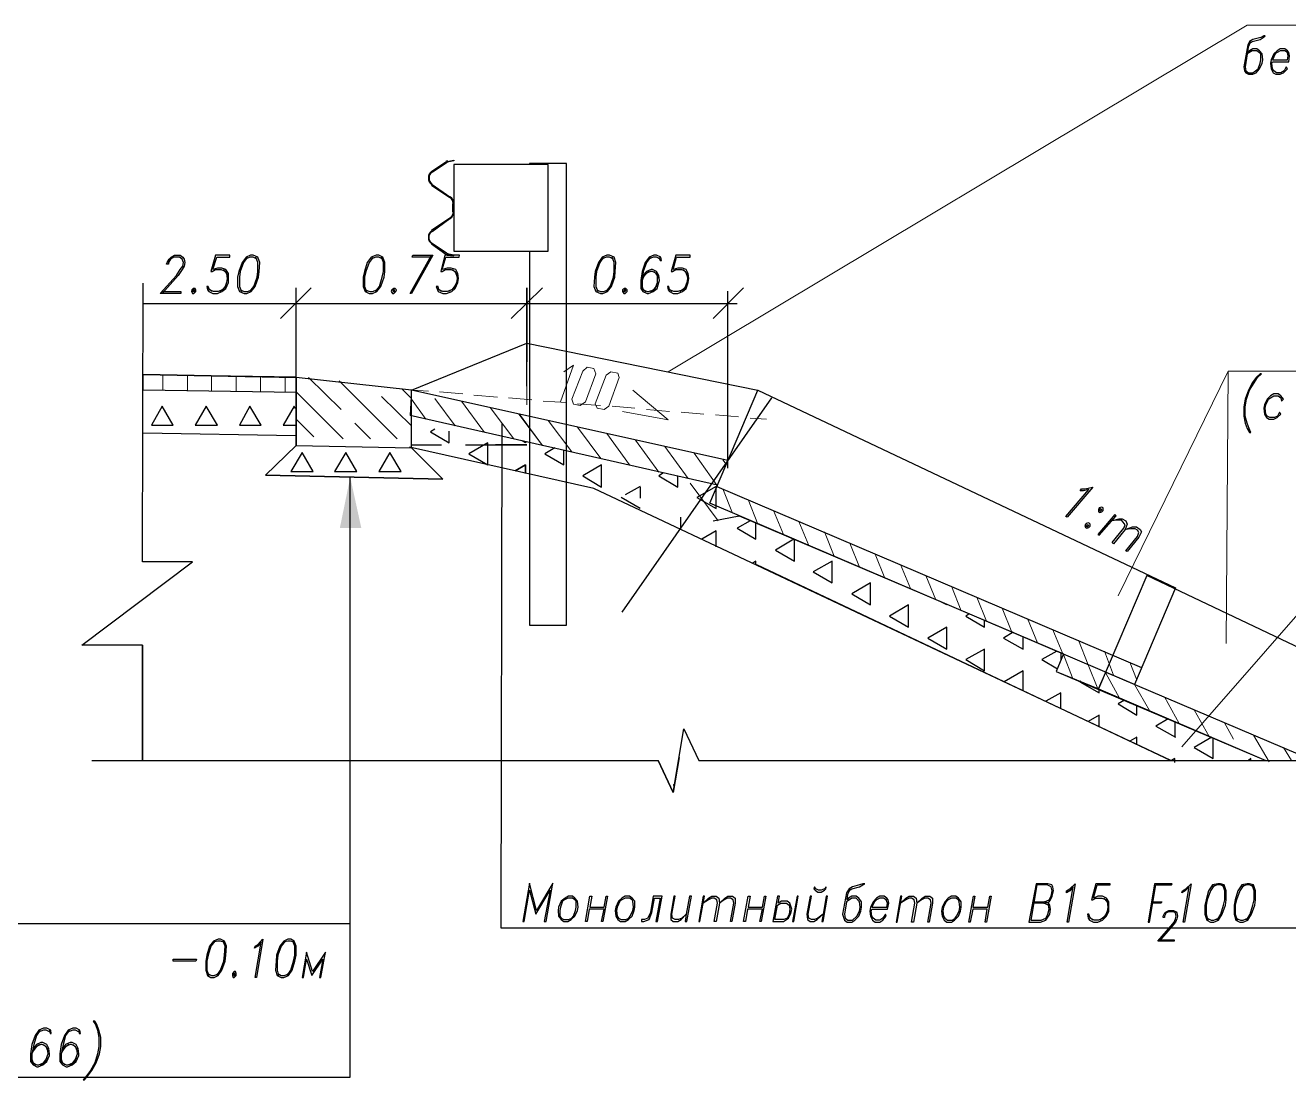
# Model space of a CAD drawing. Header units: millimetres. Extents: x 4241 to 6572, y 870 to 1291.
# Drawn here: x 5093.4 to 5175.5, y 1186.1 to 1254.6 of the extents above; entities that cross this region are included whole.
import ezdxf

# ---------------------------------------------------------------- set-up
doc = ezdxf.new("R2010")
doc.units = ezdxf.units.MM
for name, color, linetype in [('PDF _0', 7, 'Continuous'), ('PDF _ДО_Выноски + надписи', 7, 'Continuous'), ('PDF _ОВПД_Основная линия', 7, 'Continuous'), ('PDF _ОВПД_Тонкая линия', 7, 'Continuous')]:
    doc.layers.add(name, color=color, linetype=linetype)

msp = doc.modelspace()

# ---------------------------------------------------------------- linework, layer by layer
at = {"layer": 'PDF _0', "lineweight": 13}
for points in [[(5135.1467, 1232.0699), (5172.7823, 1254.592), (5199.1569, 1254.592)], [(5200.2153, 1232.1122), (5171.5546, 1232.1122), (5164.4, 1217.5067)], [(5171.5546, 1232.1122), (5171.4276, 1214.4163)], [(5237.5545, 1220.1315), (5179.4289, 1220.1315), (5168.5488, 1207.685)]]:
    msp.add_lwpolyline(points, dxfattribs=at)
at = {"layer": 'PDF _0', "lineweight": 25}
for points in [[(5172.9093, 1253.4066), (5173.121, 1253.5336), (5173.629, 1253.6606), (5173.8407, 1253.7876), (5173.9677, 1253.9146), (5173.883, 1253.9146), (5173.6713, 1253.7876), (5173.1633, 1253.6606), (5172.9516, 1253.5336), (5172.8246, 1253.322), (5172.5706, 1251.8826), (5172.613, 1251.6286), (5172.6976, 1251.5016), (5172.867, 1251.4169), (5173.1633, 1251.4169), (5173.375, 1251.5016), (5173.5867, 1251.7556), (5173.756, 1252.1366), (5173.7983, 1252.3483), (5173.756, 1252.7293), (5173.5867, 1252.9409), (5173.4173, 1253.0679), (5173.1633, 1253.0679), (5172.9516, 1252.9409), (5172.8246, 1252.8139), (5172.867, 1253.195), (5173.0363, 1253.5336)], [(5120.7105, 1245.7017), (5119.7791, 1245.0667)], [(5120.7952, 1245.744), (5121.2185, 1245.8287), (5121.2185, 1245.7864), (5120.7952, 1245.7017)], [(5128.5424, 1245.5324), (5128.5424, 1245.617), (5126.1294, 1245.617), (5126.1294, 1245.5324)], [(5126.1294, 1239.9018), (5126.1294, 1215.6016), (5128.5424, 1215.6016), (5128.5424, 1245.617)], [(5120.9645, 1243.3733), (5119.7791, 1244.1776)], [(5121.1338, 1242.9923), (5121.1338, 1242.4419)], [(5121.2185, 1242.9923), (5121.2185, 1242.4419)], [(5120.9645, 1242.0186), (5119.8215, 1241.1719)], [(5120.7952, 1239.6478), (5121.2185, 1239.6055), (5121.2185, 1239.6478), (5120.7952, 1239.7325)], [(5100.9825, 1214.2893), (5100.9825, 1206.796), (5100.9825, 1214.2893), (5097.0453, 1214.2893), (5104.2423, 1219.7081), (5100.9825, 1219.7081), (5101.0248, 1237.8274)], [(5113.8946, 1229.6145), (5111.7779, 1231.6889)], [(5117.5354, 1227.7094), (5113.7676, 1231.4772)], [(5114.0216, 1227.7094), (5110.9735, 1230.7575)], [(5118.4668, 1228.5561), (5116.5194, 1230.4612)], [(5118.4668, 1230.3342), (5117.8317, 1230.9692)], [(5110.9312, 1229.6568), (5110.8465, 1229.8261), (5110.1268, 1228.5984), (5110.9312, 1228.5984)], [(5115.7997, 1227.7094), (5114.7836, 1228.7254)], [(5124.3513, 1228.7254), (5124.2666, 1195.916), (5188.4462, 1195.916)], [(5119.9908, 1228.3444), (5119.6945, 1228.1751), (5120.9222, 1227.4554), (5120.9222, 1228.2174)], [(5118.4668, 1227.3284), (5120.4142, 1227.3284)], [(5121.9805, 1227.3284), (5123.9279, 1227.3284), (5125.96, 1227.3284), (5123.9279, 1227.3284)], [(5125.8753, 1227.4554), (5125.8753, 1227.5401), (5125.8753, 1227.4554), (5125.6637, 1227.5824)], [(5127.7804, 1227.1167), (5127.1454, 1226.7357), (5128.3731, 1226.016), (5128.3731, 1226.9897)], [(5134.8503, 1225.508), (5134.554, 1225.2963), (5135.7817, 1224.5766), (5135.7817, 1225.2963)], [(5044.0845, 1186.2213), (5114.4873, 1186.2213), (5114.4873, 1225.2116)], [(5133.3263, 1224.619), (5132.3526, 1224.0686)], [(5133.3263, 1224.5766), (5133.3263, 1223.8569)], [(5138.2794, 1224.619), (5137.0094, 1223.8993), (5138.2794, 1223.1796), (5138.2794, 1224.5766)], [(5133.3263, 1223.1796), (5132.0986, 1223.8993)], [(5135.951, 1222.6292), (5135.951, 1221.8672)], [(5138.0678, 1222.3752), (5139.7612, 1222.7139), (5160.8439, 1213.7389), (5160.3782, 1212.5959), (5174.01, 1206.796)], [(5140.4808, 1222.3752), (5139.6342, 1221.9095), (5140.8619, 1221.1898), (5140.8619, 1222.2059)], [(5138.2794, 1220.6818), (5138.2794, 1221.7402), (5137.3481, 1221.1898)], [(5143.3173, 1221.1898), (5142.1319, 1220.4702), (5143.3596, 1219.7505), (5143.3596, 1221.1898)], [(5140.8619, 1219.5388), (5140.8619, 1219.7505), (5140.6502, 1219.6235)], [(5145.688, 1220.3008), (5145.688, 1220.3008)], [(5145.688, 1220.3008), (5145.688, 1220.3008)], [(5140.9042, 1219.5388), (5167.8291, 1206.796)], [(5153.266, 1216.9564), (5153.266, 1216.914), (5152.9273, 1217.0834)], [(5154.7053, 1216.3213), (5154.4937, 1216.1943), (5155.7214, 1215.4746), (5155.7214, 1215.898)], [(5157.5841, 1215.136), (5156.9491, 1214.755), (5158.2191, 1214.0353), (5158.2191, 1214.8396)], [(5160.4205, 1213.9083), (5159.4468, 1213.3579), (5160.4629, 1212.7652)], [(5160.6745, 1213.7813), (5160.6745, 1213.3156)], [(5158.2191, 1211.3682), (5158.2191, 1212.6382), (5156.9914, 1211.9185)], [(5163.13, 1211.4528), (5163.5956, 1212.5535)], [(5161.9869, 1211.9609), (5161.9023, 1211.9185), (5163.1723, 1211.1988), (5163.1723, 1211.4528)], [(5160.6745, 1210.1828), (5160.6745, 1211.1988), (5159.7008, 1210.6485)], [(5164.8234, 1210.7331), (5164.4, 1210.4791), (5165.6277, 1209.7594), (5165.6277, 1210.3945)], [(5163.1723, 1209.0398), (5163.1723, 1209.7594), (5162.4526, 1209.3361)], [(5167.6598, 1209.5054), (5166.8554, 1209.0398), (5168.1255, 1208.3201)], [(5168.0831, 1209.3361), (5168.0831, 1208.3201)], [(5135.8664, 1207.0077), (5135.4853, 1204.7216), (5134.5116, 1206.796), (5135.4853, 1204.7216), (5136.1627, 1208.8704), (5137.1364, 1206.796), (5196.0664, 1206.796)], [(5165.6277, 1207.8544), (5165.6277, 1208.3201), (5165.162, 1208.0661)], [(5170.4962, 1208.3201), (5169.3532, 1207.6427), (5170.5809, 1206.923), (5170.5809, 1208.2777)], [(5097.6804, 1206.796), (5134.5116, 1206.796)], [(5168.0831, 1206.669), (5168.0831, 1206.923), (5167.8715, 1206.796)], [(5173.0363, 1206.796), (5173.0363, 1206.923), (5172.867, 1206.796)], [(5135.57, 1205.272), (5135.4853, 1205.2296), (5135.57, 1205.1873)], [(5146.8734, 1198.3291), (5147.0851, 1198.4561), (5147.5931, 1198.5831), (5147.8048, 1198.7101), (5147.9318, 1198.7947), (5147.8048, 1198.7947), (5147.5931, 1198.7101), (5147.1274, 1198.5831), (5146.9157, 1198.4561), (5146.7464, 1198.202), (5146.4924, 1196.805), (5146.5771, 1196.551), (5146.6194, 1196.424), (5146.7887, 1196.297), (5147.0851, 1196.297), (5147.2968, 1196.424), (5147.5508, 1196.678), (5147.6778, 1197.0167), (5147.7201, 1197.2707), (5147.7201, 1197.6094), (5147.5508, 1197.8634), (5147.3814, 1197.9904), (5147.0851, 1197.9904), (5146.8734, 1197.8634), (5146.7887, 1197.7364), (5146.8311, 1198.1174), (5147.0004, 1198.4561)], [(5159.5738, 1197.5247), (5159.9125, 1197.6094), (5159.9972, 1197.7364), (5160.1242, 1197.9904), (5160.2089, 1198.3291), (5160.1665, 1198.5831), (5160.0819, 1198.7101), (5159.8279, 1198.7947), (5159.0658, 1198.7947), (5158.6001, 1196.297), (5159.3622, 1196.297), (5159.7008, 1196.424), (5159.7855, 1196.551), (5159.9549, 1196.805), (5159.9972, 1197.1437), (5159.9549, 1197.3977), (5159.8702, 1197.5247), (5159.6162, 1197.6094)], [(5158.9388, 1197.6094), (5159.6162, 1197.6094), (5159.9125, 1197.7364), (5160.0395, 1197.9904), (5160.1242, 1198.3291), (5160.0395, 1198.5831), (5159.7855, 1198.7101), (5159.1082, 1198.7101), (5158.7271, 1196.424), (5159.4045, 1196.424), (5159.7008, 1196.551), (5159.8279, 1196.805), (5159.9125, 1197.1437), (5159.8702, 1197.3977), (5159.5738, 1197.5247), (5158.9388, 1197.5247)], [(5163.6803, 1196.932), (5163.4263, 1196.551), (5163.13, 1196.424), (5162.8336, 1196.424), (5162.5796, 1196.551), (5162.4949, 1196.805), (5162.4103, 1196.805), (5162.4526, 1196.551), (5162.5373, 1196.424), (5162.7913, 1196.297), (5163.0876, 1196.297), (5163.384, 1196.424), (5163.638, 1196.678), (5163.8073, 1197.0167), (5163.8073, 1197.2707), (5163.8073, 1197.6094), (5163.638, 1197.8634), (5163.384, 1197.9904), (5163.0876, 1197.9904), (5162.7913, 1197.8634), (5163.0453, 1198.7101), (5163.892, 1198.7101), (5163.892, 1198.7947), (5162.9606, 1198.7947), (5162.6643, 1197.7364), (5162.749, 1197.7364), (5162.9606, 1197.8634), (5163.3416, 1197.8634), (5163.638, 1197.7364), (5163.765, 1197.3977)], [(5170.6656, 1198.7101), (5170.4116, 1198.3291), (5170.1999, 1197.7364), (5170.1152, 1197.3977), (5170.1152, 1196.805), (5170.2422, 1196.424)], [(5171.3006, 1198.5831), (5171.0466, 1198.7101), (5170.8349, 1198.7101), (5170.5386, 1198.5831)], [(5170.8349, 1196.424), (5171.0889, 1196.805), (5171.2582, 1197.3977), (5171.3429, 1197.7364), (5171.3429, 1198.3291), (5171.2159, 1198.7101)], [(5172.5706, 1198.7101), (5172.3166, 1198.3291), (5172.1049, 1197.7364), (5172.0203, 1197.3977), (5172.0203, 1196.805), (5172.1473, 1196.424)], [(5173.2056, 1198.5831), (5172.9516, 1198.7101), (5172.74, 1198.7101), (5172.4436, 1198.5831)], [(5172.74, 1196.424), (5172.994, 1196.805), (5173.1633, 1197.3977), (5173.248, 1197.7364), (5173.248, 1198.3291), (5173.121, 1198.7101)], [(5163.4686, 1197.8634), (5163.6803, 1197.6094), (5163.7227, 1197.2707), (5163.6803, 1197.0167), (5163.5533, 1196.678), (5163.2146, 1196.424)], [(5166.6438, 1197.6094), (5167.2364, 1197.6094), (5167.1941, 1197.5247), (5166.6438, 1197.5247)], [(5162.749, 1196.424), (5162.4949, 1196.678)], [(5167.0671, 1195.1539), (5168.0408, 1195.1539), (5168.0408, 1195.0693), (5166.9824, 1195.0693), (5167.8291, 1196.043), (5168.0408, 1196.297), (5168.1255, 1196.5087), (5168.1678, 1196.678), (5168.1255, 1196.8897), (5167.9985, 1196.9743), (5167.7021, 1196.9743), (5167.5328, 1196.8897), (5167.4058, 1196.678), (5167.4058, 1196.5933), (5167.3211, 1196.5933), (5167.3211, 1196.678), (5167.4481, 1196.8897), (5167.5328, 1196.9743), (5167.7021, 1197.059), (5167.9985, 1197.059), (5168.1678, 1196.9743), (5168.2101, 1196.8897), (5168.2525, 1196.678), (5168.2101, 1196.5087), (5168.1255, 1196.297), (5167.9138, 1196.043), (5167.0671, 1195.0693)], [(5044.0845, 1196.2123), (5114.4873, 1196.2123)], [(5170.1999, 1196.551), (5170.4539, 1196.424), (5170.6232, 1196.424), (5170.9196, 1196.551)], [(5172.0626, 1196.551), (5172.359, 1196.424), (5172.5283, 1196.424), (5172.8246, 1196.551)], [(5105.6816, 1195.0693), (5105.4276, 1194.7306), (5105.2583, 1194.1379), (5105.1736, 1193.7569), (5105.1736, 1193.1642), (5105.3006, 1192.8255)], [(5106.2743, 1194.9846), (5106.0627, 1195.0693), (5105.851, 1195.0693), (5105.597, 1194.9846)], [(5105.8086, 1192.8255), (5106.0627, 1193.1642), (5106.2743, 1193.7569), (5106.3167, 1194.1379), (5106.359, 1194.7306), (5106.232, 1195.0693)], [(5110.2538, 1195.0693), (5109.9998, 1194.7306), (5109.7881, 1194.1379), (5109.7458, 1193.7569), (5109.7458, 1193.1642), (5109.8305, 1192.8255)], [(5110.8465, 1194.9846), (5110.5925, 1195.0693), (5110.4231, 1195.0693), (5110.1268, 1194.9846)], [(5110.3808, 1192.8255), (5110.6348, 1193.1642), (5110.8042, 1193.7569), (5110.8888, 1194.1379), (5110.8888, 1194.7306), (5110.7618, 1195.0693)], [(5105.216, 1192.9525), (5105.47, 1192.8255), (5105.6393, 1192.8255), (5105.9357, 1192.9525)], [(5109.7881, 1192.9525), (5109.9998, 1192.8255), (5110.2115, 1192.8255), (5110.5078, 1192.9525)], [(5094.9286, 1189.2694), (5094.9709, 1189.0577), (5095.0556, 1189.0577), (5095.0133, 1189.2694), (5094.7593, 1189.3964), (5094.5476, 1189.3964), (5094.2512, 1189.2694), (5093.9972, 1188.9307), (5093.7856, 1188.338), (5093.7009, 1187.7454), (5093.7009, 1187.2373), (5093.8702, 1187.0257), (5094.1242, 1186.8987), (5094.2089, 1186.8987), (5094.5053, 1187.0257), (5094.7593, 1187.2373), (5094.9286, 1187.6183), (5094.9286, 1187.7454), (5094.8863, 1188.084), (5094.7593, 1188.338), (5094.5053, 1188.465), (5094.3783, 1188.465), (5094.0819, 1188.338), (5093.8702, 1188.084)], [(5094.3359, 1189.2694), (5094.0819, 1188.9307), (5093.9126, 1188.338), (5093.7856, 1187.7454), (5093.7856, 1187.2373), (5094.0396, 1187.0257)], [(5094.9709, 1189.1424), (5094.7169, 1189.2694), (5094.5476, 1189.2694), (5094.2089, 1189.1424)], [(5096.8337, 1189.2694), (5096.876, 1189.0577), (5096.9607, 1189.0577), (5096.9183, 1189.2694), (5096.6643, 1189.3964), (5096.4527, 1189.3964), (5096.1563, 1189.2694), (5095.9023, 1188.9307), (5095.6906, 1188.338), (5095.606, 1187.7454), (5095.606, 1187.2373), (5095.7753, 1187.0257), (5096.0293, 1186.8987), (5096.114, 1186.8987), (5096.4103, 1187.0257), (5096.6643, 1187.2373), (5096.8337, 1187.6183), (5096.8337, 1187.7454), (5096.7913, 1188.084), (5096.6643, 1188.338), (5096.4103, 1188.465), (5096.2833, 1188.465), (5095.987, 1188.338), (5095.7753, 1188.084)], [(5096.241, 1189.2694), (5095.987, 1188.9307), (5095.8176, 1188.338), (5095.6906, 1187.7454), (5095.6906, 1187.2373), (5095.9446, 1187.0257)], [(5096.876, 1189.1424), (5096.622, 1189.2694), (5096.4527, 1189.2694), (5096.114, 1189.1424)], [(5094.2936, 1188.338), (5093.9549, 1188.084), (5093.7856, 1187.7454)], [(5094.8439, 1187.8724), (5094.7169, 1188.211), (5094.4629, 1188.338), (5094.3783, 1188.338), (5094.0819, 1188.211), (5093.8279, 1187.8724)], [(5094.3359, 1187.0257), (5094.6746, 1187.2373), (5094.8016, 1187.6183), (5094.8439, 1187.7454), (5094.8016, 1188.084), (5094.5476, 1188.338)], [(5096.1986, 1188.338), (5095.86, 1188.084), (5095.6906, 1187.7454)], [(5096.749, 1187.8724), (5096.622, 1188.211), (5096.368, 1188.338), (5096.2833, 1188.338), (5095.987, 1188.211), (5095.733, 1187.8724)], [(5096.241, 1187.0257), (5096.5797, 1187.2373), (5096.7067, 1187.6183), (5096.749, 1187.7454), (5096.7067, 1188.084), (5096.4527, 1188.338)], [(5093.7432, 1187.4913), (5093.8702, 1187.1527), (5094.1242, 1187.0257), (5094.2512, 1187.0257), (5094.5476, 1187.1527), (5094.8016, 1187.4913)], [(5095.6483, 1187.4913), (5095.7753, 1187.1527), (5096.0293, 1187.0257), (5096.1563, 1187.0257), (5096.4527, 1187.1527), (5096.7067, 1187.4913)]]:
    msp.add_lwpolyline(points, dxfattribs=at)
for points in [[(5172.7823, 1252.7293), (5172.6553, 1251.8826), (5172.6976, 1251.6286), (5172.867, 1251.5016), (5173.1633, 1251.5016), (5173.502, 1251.7556), (5173.629, 1252.1366), (5173.6713, 1252.3483), (5173.6713, 1252.7293), (5173.4173, 1252.9409), (5173.121, 1252.9409)], [(5174.4334, 1252.2213), (5175.4917, 1252.2213), (5175.5341, 1252.6023), (5175.4917, 1252.8139), (5175.4071, 1252.9409), (5175.2377, 1253.0679), (5174.9414, 1253.0679), (5174.7297, 1252.9409), (5174.518, 1252.7293), (5174.3487, 1252.3483), (5174.3064, 1252.1366), (5174.3487, 1251.7556), (5174.4757, 1251.5016), (5174.645, 1251.4169), (5174.9414, 1251.4169), (5175.153, 1251.5016), (5175.4071, 1251.7556), (5175.3224, 1251.8826), (5175.1954, 1251.6286), (5174.9837, 1251.5016), (5174.6874, 1251.5016), (5174.518, 1251.6286), (5174.4334, 1251.7556), (5174.391, 1252.1366)], [(5175.4071, 1252.3483), (5175.4494, 1252.6023), (5175.4071, 1252.8139), (5175.2377, 1252.9409), (5174.9414, 1252.9409), (5174.7297, 1252.8139), (5174.6027, 1252.7293), (5174.4334, 1252.3483)], [(5121.2185, 1239.9018), (5127.3571, 1239.9018), (5127.3571, 1245.5324), (5121.2185, 1245.5324)], [(5173.0363, 1228.1327), (5172.9093, 1228.3868), (5172.7823, 1228.7254), (5172.6553, 1229.1911), (5172.6553, 1229.7838), (5172.74, 1230.2918), (5172.9516, 1230.8845), (5173.248, 1231.3502), (5173.4597, 1231.6889), (5173.7137, 1231.9429), (5173.629, 1231.9429), (5173.375, 1231.6889), (5173.121, 1231.3502), (5172.867, 1230.8845), (5172.6553, 1230.2918), (5172.5706, 1229.7838), (5172.5706, 1229.1911), (5172.6553, 1228.7254), (5172.7823, 1228.3868), (5172.9516, 1228.1327)], [(5174.9837, 1229.3181), (5174.899, 1229.4451), (5174.772, 1229.1911), (5174.5604, 1229.1065), (5174.264, 1229.1065), (5174.0947, 1229.1911), (5174.01, 1229.3181), (5173.9677, 1229.6991), (5174.01, 1229.9108), (5174.1793, 1230.2918), (5174.3064, 1230.3765), (5174.518, 1230.5035), (5174.8144, 1230.5035), (5174.9837, 1230.3765), (5175.026, 1230.1648), (5175.153, 1230.2918), (5174.9837, 1230.5035), (5174.8144, 1230.6305), (5174.518, 1230.6305), (5174.3064, 1230.5035), (5174.0947, 1230.2918), (5173.9253, 1229.9108), (5173.883, 1229.6991), (5173.9253, 1229.3181), (5174.0523, 1229.1065), (5174.2217, 1228.9794), (5174.518, 1228.9794), (5174.7297, 1229.1065)], [(5101.5752, 1228.5984), (5102.9722, 1228.5984), (5102.2525, 1229.8261)], [(5104.4116, 1228.5984), (5105.851, 1228.5984), (5105.1313, 1229.8261)], [(5107.2904, 1228.5984), (5108.6874, 1228.5984), (5107.9677, 1229.8261)], [(5110.9735, 1228.9794), (5112.1165, 1227.8364)], [(5122.1922, 1226.7357), (5123.4199, 1226.016), (5123.4199, 1227.4554)], [(5122.1922, 1226.7357), (5123.4199, 1226.016), (5123.4199, 1227.4554)], [(5110.6348, 1225.5927), (5112.0742, 1225.5927), (5111.3545, 1226.8204)], [(5113.4712, 1225.5927), (5114.9106, 1225.5927), (5114.1909, 1226.8204)], [(5116.35, 1225.5927), (5117.7894, 1225.5927), (5117.0697, 1226.8204)], [(5125.8753, 1225.4657), (5125.8753, 1226.016), (5125.198, 1225.635), (5125.8753, 1226.016)], [(5129.6008, 1225.2963), (5130.8285, 1224.5766), (5130.8285, 1226.016)], [(5161.0979, 1222.6292), (5161.0132, 1222.6716), (5162.4949, 1224.4073), (5162.1563, 1224.3226), (5161.9446, 1224.3226), (5162.0293, 1224.4496), (5162.2409, 1224.4496), (5162.749, 1224.5766)], [(5163.3416, 1223.2642), (5163.1723, 1223.2219), (5163.13, 1223.0949), (5163.13, 1222.9679), (5163.2146, 1222.9256), (5163.3416, 1222.9679), (5163.4263, 1223.0526), (5163.4263, 1223.2219)], [(5163.257, 1223.1796), (5163.1723, 1223.0526), (5163.257, 1223.0102), (5163.3416, 1223.0949)], [(5162.4949, 1222.2482), (5162.3256, 1222.2059), (5162.2409, 1222.0789), (5162.2833, 1221.9519), (5162.3679, 1221.9095), (5162.4949, 1221.9519), (5162.5796, 1222.0365), (5162.5796, 1222.1635)], [(5162.4103, 1222.1212), (5162.3256, 1222.0365), (5162.4103, 1221.9942), (5162.4949, 1222.0789)], [(5163.1723, 1221.4439), (5164.273, 1222.7139), (5164.1883, 1222.7986), (5163.0876, 1221.4862)], [(5164.1037, 1220.8935), (5164.019, 1220.9782), (5164.781, 1221.9095), (5164.8657, 1222.1212), (5164.7387, 1222.2905), (5164.6117, 1222.4176), (5164.3577, 1222.4176), (5163.9343, 1222.3752), (5164.4423, 1222.5022), (5164.654, 1222.5022), (5164.908, 1222.3752), (5164.9927, 1222.1635), (5164.8657, 1221.8249)], [(5164.9927, 1220.3855), (5164.908, 1220.4278), (5165.6701, 1221.3592), (5165.7547, 1221.6132), (5165.6701, 1221.7825), (5165.5007, 1221.8672), (5165.2467, 1221.8672), (5164.8657, 1221.8249), (5165.3314, 1221.9942), (5165.5854, 1221.9942), (5165.8394, 1221.8249), (5165.9241, 1221.6555), (5165.7547, 1221.3168)], [(5144.5873, 1219.0731), (5145.815, 1218.3534), (5145.815, 1219.7505)], [(5147.0851, 1217.6337), (5148.3128, 1216.914), (5148.3128, 1218.3534)], [(5149.5405, 1216.1943), (5150.7682, 1215.4746), (5150.7682, 1216.914)], [(5152.0382, 1214.755), (5153.266, 1214.0353), (5153.266, 1215.4746)], [(5154.4937, 1213.3579), (5155.7214, 1212.6382), (5155.7214, 1214.0353)], [(5127.1031, 1196.3393), (5127.2301, 1196.3393), (5127.6534, 1198.8371), (5126.595, 1197.059), (5126.1294, 1198.8371), (5125.706, 1196.3393), (5125.7907, 1196.3393), (5126.1294, 1198.3714), (5126.5527, 1196.805), (5127.4841, 1198.3714)], [(5145.434, 1198.5831), (5145.307, 1198.4561), (5145.0953, 1198.3714), (5144.926, 1198.3714), (5144.7567, 1198.4561), (5144.672, 1198.5831), (5144.6297, 1198.4561), (5144.7143, 1198.3714), (5144.8837, 1198.2444), (5145.0953, 1198.2444), (5145.307, 1198.3714), (5145.3917, 1198.4561)], [(5161.1826, 1196.297), (5161.0979, 1196.297), (5161.4789, 1198.5831), (5161.2672, 1198.3291), (5161.0556, 1198.202), (5161.0556, 1198.3291), (5161.2672, 1198.4561), (5161.6059, 1198.7947)], [(5167.9138, 1198.7947), (5166.7708, 1198.7947), (5166.3474, 1196.297), (5166.4321, 1196.297), (5166.8554, 1198.7101), (5167.8715, 1198.7101)], [(5168.7182, 1196.297), (5168.6335, 1196.297), (5169.0145, 1198.5831), (5168.7605, 1198.3291), (5168.5488, 1198.202), (5168.5912, 1198.3291), (5168.8028, 1198.4561), (5169.1415, 1198.7947)], [(5170.8772, 1198.7947), (5170.5386, 1198.7101), (5170.2845, 1198.3291), (5170.1152, 1197.7364), (5170.0305, 1197.3977), (5170.0305, 1196.805), (5170.1575, 1196.424), (5170.4116, 1196.297), (5170.6232, 1196.297), (5170.9196, 1196.424), (5171.1736, 1196.805), (5171.3853, 1197.3977), (5171.4276, 1197.7364), (5171.4276, 1198.3291), (5171.3006, 1198.7101), (5171.0466, 1198.7947)], [(5172.7823, 1198.7947), (5172.4436, 1198.7101), (5172.1896, 1198.3291), (5172.0203, 1197.7364), (5171.9356, 1197.3977), (5171.9356, 1196.805), (5172.0626, 1196.424), (5172.3166, 1196.297), (5172.5283, 1196.297), (5172.8246, 1196.424), (5173.0786, 1196.805), (5173.2903, 1197.3977), (5173.3327, 1197.7364), (5173.3327, 1198.3291), (5173.2056, 1198.7101), (5172.9516, 1198.7947)], [(5128.6694, 1197.9904), (5128.4578, 1197.8634), (5128.2038, 1197.6517), (5128.0344, 1197.2707), (5127.9921, 1197.059), (5128.0344, 1196.678), (5128.2038, 1196.4663), (5128.3731, 1196.3393), (5128.6271, 1196.3393), (5128.8388, 1196.4663), (5129.0928, 1196.678), (5129.2621, 1197.059), (5129.3045, 1197.2707), (5129.2621, 1197.6517), (5129.0928, 1197.8634), (5128.9234, 1197.9904)], [(5128.6271, 1197.8634), (5128.4154, 1197.7364), (5128.2884, 1197.6517), (5128.1614, 1197.2707), (5128.1191, 1197.059), (5128.1191, 1196.678), (5128.2038, 1196.551), (5128.3731, 1196.4663), (5128.6694, 1196.4663), (5128.8811, 1196.551), (5129.0081, 1196.678), (5129.1351, 1197.059), (5129.1775, 1197.2707), (5129.1775, 1197.6517), (5129.0928, 1197.7364), (5128.9234, 1197.8634)], [(5129.8971, 1196.3393), (5129.7701, 1196.3393), (5130.0665, 1197.9904), (5130.1935, 1197.9904), (5130.0665, 1197.2707), (5130.9979, 1197.2707), (5131.1249, 1197.9904), (5131.2095, 1197.9904), (5130.9132, 1196.3393), (5130.8285, 1196.3393), (5130.9979, 1197.1437), (5130.0242, 1197.1437)], [(5132.3526, 1197.9904), (5132.1409, 1197.8634), (5131.9292, 1197.6517), (5131.7599, 1197.2707), (5131.7175, 1197.059), (5131.7599, 1196.678), (5131.8869, 1196.4663), (5132.0562, 1196.3393), (5132.3526, 1196.3393), (5132.5642, 1196.4663), (5132.8182, 1196.678), (5132.9453, 1197.059), (5132.9876, 1197.2707), (5132.9876, 1197.6517), (5132.8182, 1197.8634), (5132.6489, 1197.9904)], [(5132.3526, 1197.8634), (5132.1409, 1197.7364), (5132.0139, 1197.6517), (5131.8445, 1197.2707), (5131.8022, 1197.059), (5131.8445, 1196.678), (5131.9292, 1196.551), (5132.0986, 1196.4663), (5132.3949, 1196.4663), (5132.6066, 1196.551), (5132.6912, 1196.678), (5132.8606, 1197.059), (5132.9029, 1197.2707), (5132.8606, 1197.6517), (5132.8182, 1197.7364), (5132.6489, 1197.8634)], [(5134.3423, 1196.3393), (5134.4693, 1196.3393), (5134.7656, 1197.9904), (5134.173, 1197.9904), (5134.0036, 1196.932), (5133.8343, 1196.551), (5133.6226, 1196.4663), (5133.4109, 1196.4663), (5133.4109, 1196.3393), (5133.5803, 1196.3393), (5133.919, 1196.4663), (5134.0883, 1196.932), (5134.2576, 1197.8634), (5134.6386, 1197.8634)], [(5136.332, 1196.805), (5136.0357, 1196.551), (5135.824, 1196.4663), (5135.6123, 1196.4663), (5135.443, 1196.551), (5135.4007, 1196.805), (5135.6123, 1197.9904), (5135.5277, 1197.9904), (5135.316, 1196.805), (5135.316, 1196.4663), (5135.4853, 1196.3393), (5135.7817, 1196.3393), (5135.9934, 1196.4663), (5136.332, 1196.805), (5136.2474, 1196.3393), (5136.3744, 1196.3393), (5136.6707, 1197.9904), (5136.5437, 1197.9904)], [(5137.2211, 1196.3393), (5137.5174, 1197.9904), (5137.4327, 1197.9904), (5137.1364, 1196.3393)], [(5138.2794, 1196.3393), (5138.1524, 1196.3393), (5138.3641, 1197.5247), (5138.3218, 1197.7364), (5138.1524, 1197.8634), (5137.9831, 1197.8634), (5137.7714, 1197.7364), (5137.4327, 1197.5247), (5137.7714, 1197.8634), (5137.9831, 1197.9904), (5138.2794, 1197.9904), (5138.4488, 1197.8634), (5138.4911, 1197.5247)], [(5139.2955, 1196.3393), (5139.2108, 1196.3393), (5139.4225, 1197.5247), (5139.3801, 1197.7364), (5139.2108, 1197.8634), (5138.9991, 1197.8634), (5138.7875, 1197.7364), (5138.4911, 1197.5247), (5138.8298, 1197.8634), (5139.0415, 1197.9904), (5139.3378, 1197.9904), (5139.5071, 1197.8634), (5139.5071, 1197.5247)], [(5140.1845, 1196.3393), (5140.0575, 1196.3393), (5140.3538, 1197.9904), (5140.4808, 1197.9904), (5140.3538, 1197.2707), (5141.2852, 1197.2707), (5141.4122, 1197.9904), (5141.4969, 1197.9904), (5141.2005, 1196.3393), (5141.1159, 1196.3393), (5141.2852, 1197.1437), (5140.3115, 1197.1437)], [(5142.2589, 1197.9904), (5141.9626, 1196.3393), (5142.6399, 1196.3393), (5142.8516, 1196.4663), (5142.9786, 1196.551), (5143.1056, 1196.805), (5143.1903, 1197.1437), (5143.1056, 1197.3977), (5143.0633, 1197.5247), (5142.8939, 1197.6517), (5142.5129, 1197.6517), (5142.3012, 1197.5247), (5142.3859, 1197.9904)], [(5142.2589, 1197.3977), (5142.4706, 1197.5247), (5142.8516, 1197.5247), (5143.0209, 1197.3977), (5143.0633, 1197.1437), (5143.0209, 1196.805), (5142.8939, 1196.551), (5142.6823, 1196.4663), (5142.0896, 1196.4663)], [(5143.6136, 1197.9904), (5143.529, 1197.9904), (5143.2326, 1196.3393), (5143.3173, 1196.3393)], [(5145.2223, 1196.805), (5144.8837, 1196.551), (5144.672, 1196.4663), (5144.4603, 1196.4663), (5144.291, 1196.551), (5144.2486, 1196.805), (5144.4603, 1197.9904), (5144.3756, 1197.9904), (5144.164, 1196.805), (5144.2063, 1196.4663), (5144.3756, 1196.3393), (5144.6297, 1196.3393), (5144.8413, 1196.4663), (5145.2223, 1196.805), (5145.1377, 1196.3393), (5145.2223, 1196.3393), (5145.5187, 1197.9904), (5145.434, 1197.9904)], [(5146.7464, 1197.6094), (5146.6194, 1196.805), (5146.6617, 1196.551), (5146.8311, 1196.424), (5147.1274, 1196.424), (5147.4238, 1196.678), (5147.5931, 1197.0167), (5147.6354, 1197.2707), (5147.5931, 1197.6094), (5147.3814, 1197.8634), (5147.0851, 1197.8634)], [(5148.3975, 1197.1437), (5149.4135, 1197.1437), (5149.4982, 1197.5247), (5149.4558, 1197.7364), (5149.3712, 1197.8634), (5149.2018, 1197.9904), (5148.9055, 1197.9904), (5148.6938, 1197.8634), (5148.4821, 1197.6094), (5148.3128, 1197.2707), (5148.2705, 1197.0167), (5148.3128, 1196.678), (5148.4398, 1196.424), (5148.6091, 1196.297), (5148.9055, 1196.297), (5149.1171, 1196.424), (5149.3288, 1196.678), (5149.2865, 1196.805), (5149.1171, 1196.551), (5148.9055, 1196.424), (5148.6515, 1196.424), (5148.4821, 1196.551), (5148.3975, 1196.678), (5148.3551, 1197.0167)], [(5149.3712, 1197.2707), (5149.4135, 1197.5247), (5149.3288, 1197.7364), (5149.1595, 1197.8634), (5148.9055, 1197.8634), (5148.6938, 1197.7364), (5148.5668, 1197.6094), (5148.3975, 1197.2707)], [(5150.0485, 1196.297), (5150.3449, 1197.9904), (5150.2602, 1197.9904), (5149.9638, 1196.297)], [(5151.1069, 1196.297), (5150.9799, 1196.297), (5151.1916, 1197.5247), (5151.1492, 1197.7364), (5150.9799, 1197.8634), (5150.8105, 1197.8634), (5150.5989, 1197.7364), (5150.2602, 1197.5247), (5150.5989, 1197.8634), (5150.8105, 1197.9904), (5151.1069, 1197.9904), (5151.2762, 1197.8634), (5151.3186, 1197.5247)], [(5152.1229, 1196.297), (5152.0382, 1196.297), (5152.2499, 1197.5247), (5152.2076, 1197.7364), (5152.0382, 1197.8634), (5151.8266, 1197.8634), (5151.6149, 1197.7364), (5151.3186, 1197.5247), (5151.6572, 1197.8634), (5151.8689, 1197.9904), (5152.1653, 1197.9904), (5152.3346, 1197.8634), (5152.3346, 1197.5247)], [(5153.5623, 1197.9904), (5153.3506, 1197.8634), (5153.139, 1197.6094), (5152.9696, 1197.2707), (5152.9273, 1197.0167), (5152.9696, 1196.678), (5153.0966, 1196.424), (5153.266, 1196.297), (5153.5623, 1196.297), (5153.774, 1196.424), (5154.028, 1196.678), (5154.155, 1197.0167), (5154.1973, 1197.2707), (5154.1973, 1197.6094), (5154.028, 1197.8634), (5153.8586, 1197.9904)], [(5153.5623, 1197.8634), (5153.3506, 1197.7364), (5153.2236, 1197.6094), (5153.0543, 1197.2707), (5153.0119, 1197.0167), (5153.0543, 1196.678), (5153.139, 1196.551), (5153.3083, 1196.424), (5153.6046, 1196.424), (5153.8163, 1196.551), (5153.901, 1196.678), (5154.0703, 1197.0167), (5154.1127, 1197.2707), (5154.0703, 1197.6094), (5154.028, 1197.7364), (5153.8586, 1197.8634)], [(5154.79, 1196.297), (5154.7053, 1196.297), (5155.0017, 1197.9904), (5155.0864, 1197.9904), (5154.9593, 1197.2707), (5155.933, 1197.2707), (5156.0601, 1197.9904), (5156.1447, 1197.9904), (5155.8484, 1196.297), (5155.7637, 1196.297), (5155.8907, 1197.1437), (5154.9593, 1197.1437)], [(5105.8933, 1195.1963), (5105.597, 1195.0693), (5105.343, 1194.7306), (5105.1736, 1194.1379), (5105.089, 1193.7569), (5105.089, 1193.1642), (5105.216, 1192.8255), (5105.4276, 1192.6985), (5105.6393, 1192.6985), (5105.8933, 1192.8255), (5106.1473, 1193.1642), (5106.359, 1193.7569), (5106.4013, 1194.1379), (5106.4437, 1194.7306), (5106.3167, 1195.0693), (5106.0627, 1195.1963)], [(5108.3911, 1192.6985), (5108.3064, 1192.6985), (5108.6874, 1194.9846), (5108.4757, 1194.7306), (5108.2641, 1194.6036), (5108.3064, 1194.7306), (5108.5181, 1194.8576), (5108.8144, 1195.1963)], [(5110.4231, 1195.1963), (5110.1691, 1195.0693), (5109.9151, 1194.7306), (5109.7034, 1194.1379), (5109.6611, 1193.7569), (5109.6188, 1193.1642), (5109.7458, 1192.8255), (5109.9998, 1192.6985), (5110.1691, 1192.6985), (5110.4655, 1192.8255), (5110.7195, 1193.1642), (5110.8888, 1193.7569), (5110.9735, 1194.1379), (5110.9735, 1194.7306), (5110.8465, 1195.0693), (5110.6348, 1195.1963)], [(5111.3545, 1192.6985), (5111.4392, 1192.6985), (5111.6508, 1193.8839), (5111.9895, 1192.8255), (5112.7092, 1193.8839), (5112.4975, 1192.6985), (5112.5822, 1192.6985), (5112.8786, 1194.3496), (5112.0319, 1193.0795), (5111.6508, 1194.3496)], [(5104.4539, 1193.7569), (5102.9722, 1193.7569), (5102.9722, 1193.8839), (5104.4963, 1193.8839)], [(5106.9517, 1193.0795), (5106.8247, 1192.9525), (5106.8247, 1192.8255), (5106.867, 1192.6985), (5106.9517, 1192.6985), (5107.0787, 1192.8255), (5107.0787, 1192.9525), (5107.0364, 1193.0795)], [(5106.9094, 1192.9525), (5106.9094, 1192.8255), (5106.994, 1192.8255), (5106.994, 1192.9525)], [(5097.2147, 1186.052), (5097.4264, 1186.306), (5097.6804, 1186.6446), (5097.9767, 1187.1527), (5098.1884, 1187.7454), (5098.2731, 1188.211), (5098.2731, 1188.8037), (5098.146, 1189.2694), (5098.019, 1189.6504), (5097.892, 1189.8621), (5097.765, 1189.8621), (5097.9344, 1189.6504), (5098.0614, 1189.2694), (5098.146, 1188.8037), (5098.146, 1188.211), (5098.0614, 1187.7454), (5097.892, 1187.1527), (5097.5957, 1186.6446), (5097.3417, 1186.306), (5097.13, 1186.052)]]:
    msp.add_lwpolyline(points, close=True, dxfattribs=at)
for points in [[(5120.8256, 1245.6988, 0.1095393), (5120.7528, 1245.6594), (5119.8215, 1245.0243)], [(5121.1762, 1243.0134, 0.2446869), (5120.9645, 1243.4156), (5119.8215, 1244.22)], [(5121.1762, 1242.4631, -0.2446869), (5120.9645, 1242.0609), (5119.7791, 1241.2565)], [(5120.8256, 1239.7354, -0.1095393), (5120.7528, 1239.7748), (5119.8215, 1240.4098, -0.5205397), (5119.8174, 1241.2108)], [(5120.8109, 1239.652, -0.1095398), (5120.7105, 1239.6902), (5119.7791, 1240.3675)]]:
    msp.add_lwpolyline(points, format="xyb", dxfattribs=at)
at = {"layer": 'PDF _0', "color": 5, "lineweight": 25}
for points in [[(5102.2525, 1237.2771), (5103.4802, 1237.2771), (5103.4802, 1237.1501), (5102.1255, 1237.1501), (5103.1839, 1238.3354), (5103.4379, 1238.7164), (5103.6072, 1238.9281), (5103.6496, 1239.1821), (5103.5649, 1239.3938), (5103.3956, 1239.5208), (5103.0145, 1239.5208), (5102.8029, 1239.3938), (5102.6759, 1239.1821), (5102.6759, 1239.0551), (5102.5489, 1239.0551), (5102.5912, 1239.1821), (5102.7182, 1239.3938), (5102.8452, 1239.5208), (5103.0569, 1239.6478), (5103.4379, 1239.6478), (5103.6072, 1239.5208), (5103.6919, 1239.3938), (5103.7342, 1239.1821), (5103.6919, 1238.9281), (5103.5649, 1238.7164), (5103.3109, 1238.3354), (5102.2525, 1237.1501)], [(5106.4437, 1237.7427), (5106.1897, 1237.4041), (5105.8933, 1237.2771), (5105.597, 1237.2771), (5105.343, 1237.4041), (5105.2583, 1237.6157), (5105.1736, 1237.6157), (5105.216, 1237.4041), (5105.3006, 1237.2771), (5105.5546, 1237.1501), (5105.851, 1237.1501), (5106.1473, 1237.2771), (5106.4013, 1237.4887), (5106.5707, 1237.8698), (5106.5707, 1238.1238), (5106.5707, 1238.4624), (5106.4013, 1238.7164), (5106.1473, 1238.8011), (5105.851, 1238.8011), (5105.5546, 1238.7164), (5105.8086, 1239.5208), (5106.6553, 1239.5208), (5106.6553, 1239.6478), (5105.724, 1239.6478), (5105.4276, 1238.5894), (5105.5123, 1238.5894), (5105.724, 1238.7164), (5106.105, 1238.7164), (5106.4013, 1238.5894), (5106.5283, 1238.2084)], [(5107.7984, 1239.5208), (5107.5444, 1239.1821), (5107.3327, 1238.5894), (5107.2904, 1238.2084), (5107.2904, 1237.6157), (5107.4174, 1237.2771)], [(5108.4334, 1239.3938), (5108.1794, 1239.5208), (5107.9677, 1239.5208), (5107.6714, 1239.3938)], [(5107.9677, 1237.2771), (5108.2217, 1237.6157), (5108.4334, 1238.2084), (5108.4757, 1238.5894), (5108.4757, 1239.1821), (5108.3487, 1239.5208)], [(5115.969, 1239.5208), (5115.715, 1239.1821), (5115.5033, 1238.5894), (5115.4186, 1238.2084), (5115.4186, 1237.6157), (5115.5457, 1237.2771)], [(5116.604, 1239.3938), (5116.35, 1239.5208), (5116.1383, 1239.5208), (5115.842, 1239.3938)], [(5116.1383, 1237.2771), (5116.3923, 1237.6157), (5116.5617, 1238.2084), (5116.6464, 1238.5894), (5116.6464, 1239.1821), (5116.5194, 1239.5208)], [(5119.7791, 1239.5208), (5118.5091, 1239.5208), (5118.5514, 1239.6478), (5119.8638, 1239.6478), (5118.4668, 1237.1501), (5118.3821, 1237.1501), (5119.7791, 1239.6478)], [(5121.3455, 1237.7427), (5121.0915, 1237.4041), (5120.7952, 1237.2771), (5120.4988, 1237.2771), (5120.2448, 1237.4041), (5120.2025, 1237.6157), (5120.0755, 1237.6157), (5120.1601, 1237.4041), (5120.2025, 1237.2771), (5120.4988, 1237.1501), (5120.7528, 1237.1501), (5121.0915, 1237.2771), (5121.3032, 1237.4887), (5121.4725, 1237.8698), (5121.5149, 1238.1238), (5121.4725, 1238.4624), (5121.3455, 1238.7164), (5121.0492, 1238.8011), (5120.7952, 1238.8011), (5120.4565, 1238.7164), (5120.7105, 1239.5208), (5121.5572, 1239.5208), (5121.5995, 1239.6478), (5120.6258, 1239.6478), (5120.3718, 1238.5894), (5120.4565, 1238.5894), (5120.6682, 1238.7164), (5121.0492, 1238.7164), (5121.3032, 1238.5894), (5121.4302, 1238.2084)], [(5130.9555, 1239.5208), (5130.7015, 1239.1821), (5130.4898, 1238.5894), (5130.4475, 1238.2084), (5130.4475, 1237.6157), (5130.5745, 1237.2771)], [(5131.5905, 1239.3938), (5131.3365, 1239.5208), (5131.1249, 1239.5208), (5130.8285, 1239.3938)], [(5131.1249, 1237.2771), (5131.3789, 1237.6157), (5131.5905, 1238.2084), (5131.6329, 1238.5894), (5131.6329, 1239.1821), (5131.5059, 1239.5208)], [(5134.554, 1239.5208), (5134.6386, 1239.3091), (5134.7233, 1239.3091), (5134.681, 1239.5208), (5134.3846, 1239.6478), (5134.2153, 1239.6478), (5133.919, 1239.5208), (5133.6649, 1239.1821), (5133.4533, 1238.5894), (5133.3686, 1237.9968), (5133.3686, 1237.4887), (5133.4956, 1237.2771), (5133.7919, 1237.1501), (5133.8766, 1237.1501), (5134.173, 1237.2771), (5134.427, 1237.4887), (5134.554, 1237.8698), (5134.5963, 1237.9968), (5134.554, 1238.3354), (5134.3846, 1238.5894), (5134.1306, 1238.7164), (5134.046, 1238.7164), (5133.7496, 1238.5894), (5133.4956, 1238.3354)], [(5134.0036, 1239.5208), (5133.7496, 1239.1821), (5133.5379, 1238.5894), (5133.4533, 1237.9968), (5133.4533, 1237.4887), (5133.7073, 1237.2771)], [(5134.6386, 1239.3938), (5134.3846, 1239.5208), (5134.173, 1239.5208), (5133.8766, 1239.3938)], [(5136.3744, 1237.7427), (5136.1204, 1237.4041), (5135.7817, 1237.2771), (5135.5277, 1237.2771), (5135.2313, 1237.4041), (5135.189, 1237.6157), (5135.1043, 1237.6157), (5135.1467, 1237.4041), (5135.2313, 1237.2771), (5135.4853, 1237.1501), (5135.7817, 1237.1501), (5136.078, 1237.2771), (5136.332, 1237.4887), (5136.459, 1237.8698), (5136.5014, 1238.1238), (5136.459, 1238.4624), (5136.332, 1238.7164), (5136.078, 1238.8011), (5135.7817, 1238.8011), (5135.4853, 1238.7164), (5135.697, 1239.5208), (5136.586, 1239.5208), (5136.586, 1239.6478), (5135.6547, 1239.6478), (5135.3583, 1238.5894), (5135.443, 1238.5894), (5135.6547, 1238.7164), (5136.0357, 1238.7164), (5136.2897, 1238.5894), (5136.4167, 1238.2084)], [(5106.232, 1238.7164), (5106.4437, 1238.4624), (5106.486, 1238.1238), (5106.4437, 1237.8698), (5106.3167, 1237.4887), (5105.978, 1237.2771)], [(5121.1338, 1238.7164), (5121.3879, 1238.4624), (5121.4302, 1238.1238), (5121.3879, 1237.8698), (5121.2185, 1237.4887), (5120.8798, 1237.2771)], [(5134.5116, 1238.1238), (5134.3846, 1238.4624), (5134.1306, 1238.5894), (5134.0036, 1238.5894), (5133.7073, 1238.4624), (5133.4533, 1238.1238)], [(5133.919, 1238.5894), (5133.5803, 1238.3354), (5133.4533, 1237.9968)], [(5134.0036, 1237.2771), (5134.3, 1237.4887), (5134.4693, 1237.8698), (5134.4693, 1237.9968), (5134.4693, 1238.3354), (5134.2153, 1238.5894)], [(5136.1204, 1238.7164), (5136.3744, 1238.4624), (5136.4167, 1238.1238), (5136.3744, 1237.8698), (5136.205, 1237.4887), (5135.9087, 1237.2771)], [(5133.4109, 1237.7427), (5133.5379, 1237.4041), (5133.7919, 1237.2771), (5133.8766, 1237.2771), (5134.2153, 1237.4041), (5134.4693, 1237.7427)], [(5105.5123, 1237.2771), (5105.2583, 1237.4887)], [(5107.3327, 1237.4041), (5107.5867, 1237.2771), (5107.7984, 1237.2771), (5108.0947, 1237.4041)], [(5111.9472, 1237.5311), (5109.9575, 1235.5413), (5111.9472, 1237.5311)], [(5111.9472, 1237.5311), (5109.9575, 1235.5413), (5111.9472, 1237.5311)], [(5110.9735, 1231.1385), (5110.9735, 1237.5311)], [(5110.9735, 1227.2861), (5110.9735, 1237.3194)], [(5115.461, 1237.4041), (5115.7573, 1237.2771), (5115.9267, 1237.2771), (5116.223, 1237.4041)], [(5120.4142, 1237.2771), (5120.1601, 1237.4887)], [(5125.96, 1231.1385), (5125.96, 1237.5311), (5125.96, 1232.7049)], [(5130.4898, 1237.4041), (5130.7438, 1237.2771), (5130.9555, 1237.2771), (5131.2519, 1237.4041)], [(5135.4007, 1237.2771), (5135.189, 1237.4887)], [(5140.0575, 1237.5311), (5138.0678, 1235.5413), (5140.0575, 1237.5311)], [(5139.0415, 1225.8043), (5139.0415, 1237.3194)], [(5101.0248, 1236.515), (5111.5238, 1236.515)], [(5109.9575, 1236.515), (5126.976, 1236.515)], [(5124.944, 1236.515), (5139.6342, 1236.515)]]:
    msp.add_lwpolyline(points, dxfattribs=at)
for points in [[(5108.0101, 1239.6478), (5107.7137, 1239.5208), (5107.4597, 1239.1821), (5107.248, 1238.5894), (5107.1634, 1238.2084), (5107.1634, 1237.6157), (5107.2904, 1237.2771), (5107.5867, 1237.1501), (5107.756, 1237.1501), (5108.0524, 1237.2771), (5108.3064, 1237.6157), (5108.5181, 1238.2084), (5108.5604, 1238.5894), (5108.6027, 1239.1821), (5108.4757, 1239.5208), (5108.1794, 1239.6478)], [(5116.1807, 1239.6478), (5115.842, 1239.5208), (5115.588, 1239.1821), (5115.4186, 1238.5894), (5115.334, 1238.2084), (5115.334, 1237.6157), (5115.461, 1237.2771), (5115.715, 1237.1501), (5115.9267, 1237.1501), (5116.223, 1237.2771), (5116.477, 1237.6157), (5116.6887, 1238.2084), (5116.731, 1238.5894), (5116.731, 1239.1821), (5116.604, 1239.5208), (5116.35, 1239.6478)], [(5131.1672, 1239.6478), (5130.8708, 1239.5208), (5130.6168, 1239.1821), (5130.4052, 1238.5894), (5130.3628, 1238.2084), (5130.3205, 1237.6157), (5130.4475, 1237.2771), (5130.7438, 1237.1501), (5130.9132, 1237.1501), (5131.2095, 1237.2771), (5131.4635, 1237.6157), (5131.6752, 1238.2084), (5131.7175, 1238.5894), (5131.7599, 1239.1821), (5131.6329, 1239.5208), (5131.3365, 1239.6478)], [(5104.2846, 1237.4887), (5104.1999, 1237.4041), (5104.1576, 1237.2771), (5104.2423, 1237.1501), (5104.3269, 1237.1501), (5104.4539, 1237.2771), (5104.4539, 1237.4041), (5104.4116, 1237.4887)], [(5104.2846, 1237.4041), (5104.2423, 1237.2771), (5104.3693, 1237.2771), (5104.3693, 1237.4041)], [(5117.3237, 1237.4887), (5117.1967, 1237.4041), (5117.1544, 1237.2771), (5117.239, 1237.1501), (5117.3237, 1237.1501), (5117.4507, 1237.2771), (5117.4931, 1237.4041), (5117.4084, 1237.4887)], [(5117.2814, 1237.4041), (5117.2814, 1237.2771), (5117.366, 1237.2771), (5117.366, 1237.4041)], [(5126.976, 1237.5311), (5124.944, 1235.5413)], [(5132.3102, 1237.4887), (5132.1832, 1237.4041), (5132.1832, 1237.2771), (5132.2679, 1237.1501), (5132.3526, 1237.1501), (5132.4796, 1237.2771), (5132.4796, 1237.4041), (5132.3949, 1237.4887)], [(5132.3102, 1237.4041), (5132.2679, 1237.2771), (5132.3526, 1237.2771), (5132.3949, 1237.4041)]]:
    msp.add_lwpolyline(points, close=True, dxfattribs=at)
at = {"layer": 'PDF _0', "lineweight": 18}
for points in [[(5125.96, 1233.9326), (5125.96, 1229.9108)], [(5101.0248, 1230.8845), (5110.9735, 1230.7152), (5101.0248, 1230.8845), (5101.0248, 1231.9005), (5110.9735, 1231.7312)], [(5102.2949, 1230.8845), (5102.2949, 1231.8582)], [(5103.9036, 1230.8422), (5103.9036, 1231.8582)], [(5105.47, 1230.7998), (5105.47, 1231.8159)], [(5107.0787, 1230.7575), (5107.0787, 1231.7735)], [(5108.6451, 1230.7575), (5108.6451, 1231.7735)], [(5110.2538, 1230.7152), (5110.2538, 1231.7312)], [(5110.9735, 1231.6889), (5110.9735, 1229.2758)]]:
    msp.add_lwpolyline(points, dxfattribs=at)
at = {"layer": 'PDF _0', "lineweight": 30}
for points in [[(5101.0248, 1231.9005), (5110.9735, 1231.6889), (5110.9735, 1227.4977)], [(5110.9735, 1230.7152), (5101.0248, 1230.8845)], [(5138.3218, 1224.619), (5165.9241, 1212.8499)], [(5167.8291, 1206.796), (5130.3205, 1224.492)], [(5191.579, 1206.796), (5166.2627, 1218.8191), (5163.13, 1211.4528), (5174.01, 1206.796)], [(5160.8439, 1213.7389), (5160.3782, 1212.5959), (5163.13, 1211.4528)], [(5163.5956, 1212.5535), (5177.1004, 1206.796)]]:
    msp.add_lwpolyline(points, dxfattribs=at)
at = {"layer": 'PDF _0', "lineweight": 9}
for points in [[(5121.3032, 1228.5561), (5119.9908, 1230.3342)], [(5119.3981, 1228.9794), (5118.4668, 1230.2918)], [(5123.2082, 1228.1327), (5121.7265, 1230.1648)], [(5125.1133, 1227.7094), (5123.5893, 1229.7415)], [(5125.4943, 1229.3181), (5126.976, 1227.2861), (5125.452, 1229.3181)], [(5128.8811, 1226.8627), (5127.3571, 1228.8948)], [(5130.7862, 1226.4394), (5129.2621, 1228.4714)], [(5132.6489, 1226.016), (5131.1672, 1228.0481)], [(5134.554, 1225.5503), (5133.0299, 1227.6247)], [(5136.459, 1225.127), (5134.935, 1227.2014)], [(5138.3218, 1224.7036), (5136.8401, 1226.778)], [(5138.9145, 1226.0583), (5138.7028, 1226.3547)], [(5138.4064, 1222.3752), (5136.586, 1224.8306)], [(5139.3378, 1222.8832), (5138.7028, 1224.4496)], [(5140.9889, 1222.1635), (5140.3538, 1223.7723)], [(5142.6399, 1221.4862), (5142.0049, 1223.0526)], [(5139.7612, 1222.6716), (5139.7188, 1222.7139)], [(5144.291, 1220.7665), (5143.656, 1222.3329)], [(5145.942, 1220.0891), (5145.307, 1221.6555)], [(5147.5931, 1219.3694), (5146.9581, 1220.9358)], [(5149.2442, 1218.6498), (5148.6091, 1220.2161)], [(5150.8952, 1217.9724), (5150.2602, 1219.5388)], [(5152.5463, 1217.2527), (5151.9112, 1218.8191)], [(5154.1973, 1216.533), (5153.5623, 1218.1417)], [(5155.8484, 1215.8557), (5155.2134, 1217.422)], [(5157.4994, 1215.136), (5156.8644, 1216.7024)], [(5159.1505, 1214.4586), (5158.5155, 1216.025)], [(5160.8016, 1213.7389), (5160.1665, 1215.3053)], [(5163.0876, 1211.4528), (5162.4526, 1213.0192), (5161.8176, 1214.6279)], [(5164.1037, 1212.3419), (5163.511, 1213.9083)], [(5161.4366, 1212.1725), (5160.8439, 1213.6966)], [(5165.5854, 1212.0879), (5165.162, 1213.1886)], [(5164.4847, 1210.8602), (5163.5956, 1212.4689)], [(5166.4321, 1210.0558), (5165.4584, 1211.7492)], [(5168.3795, 1209.2091), (5167.4058, 1210.9448)], [(5170.3269, 1208.3624), (5169.3532, 1210.0981)], [(5171.8933, 1208.1931), (5171.3006, 1209.2938)], [(5174.2217, 1206.7113), (5173.2056, 1208.4471)], [(5175.6611, 1206.796), (5175.153, 1207.6427)]]:
    msp.add_lwpolyline(points, dxfattribs=at)
at = {"layer": 'PDF _0', "lineweight": 0}
for points in [[(5126.1294, 1230.8422), (5126.1294, 1230.8422)], [(5128.5424, 1230.8422), (5128.5424, 1230.8422)]]:
    msp.add_lwpolyline(points, dxfattribs=at)
at = {"layer": 'PDF _0', "lineweight": 30}
msp.add_lwpolyline([(5140.9889, 1230.8845), (5168.1255, 1218.0147), (5165.4584, 1211.7492), (5137.8561, 1223.5183)], close=True, dxfattribs=at)
at = {"layer": 'PDF _0', "color": 1, "lineweight": 25}
msp.add_lwpolyline([(5108.9838, 1225.3387), (5120.4988, 1225.0846)], dxfattribs=at)
at = {"layer": 'PDF _0', "lineweight": 25}
for centre, radius, start, end in [((5120.0966, 1244.6645), 0.5292, 125.002394, 234.997606), ((5120.8587, 1245.5112), 0.2752, 99.997559, 125.002528), ((5120.0966, 1244.6645), 0.4869, 125.002469, 234.997531), ((5120.6893, 1243.0134), 0.5292, 359.999991, 54.997606), ((5120.6893, 1242.4631), 0.5292, 305.002394, 0.000009), ((5120.0966, 1240.812), 0.5292, 125.002394, 234.997606)]:
    msp.add_arc(centre, radius, start, end, dxfattribs=at)
at = {"layer": 'PDF _0', "transparency": 33554559}
for points in [[(5114.4873, 1225.2116), (5114.4873, 1221.9095), (5113.8099, 1221.9095)], [(5115.207, 1221.9095), (5114.4873, 1225.2116), (5114.4873, 1221.9095)]]:
    msp.add_solid(points, dxfattribs=at)
at = {"layer": 'PDF _ДО_Выноски + надписи', "lineweight": 9}
msp.add_lwpolyline([(5128.3731, 1232.0699), (5129.0081, 1232.4932), (5128.1614, 1230.1225)], dxfattribs=at)
for points in [[(5128.8811, 1230.2918), (5129.0081, 1229.9531), (5129.4315, 1229.8685), (5129.7701, 1230.1225), (5130.4475, 1231.9429), (5130.3205, 1232.2816), (5129.8971, 1232.3662), (5129.6008, 1232.1122)], [(5130.4052, 1229.9955), (5130.5322, 1229.6991), (5130.9979, 1229.6145), (5131.2942, 1229.8261), (5131.9716, 1231.6889), (5131.8869, 1231.9852), (5131.4212, 1232.0699), (5131.1249, 1231.8582)]]:
    msp.add_lwpolyline(points, close=True, dxfattribs=at)
at = {"layer": 'PDF _ОВПД_Основная линия', "lineweight": 30}
for points in [[(5139.0415, 1226.3124), (5118.4668, 1230.8845), (5125.96, 1233.9326), (5140.9889, 1230.8845)], [(5110.9735, 1229.2758), (5110.9735, 1227.2861), (5118.4668, 1227.1167), (5118.4668, 1229.2335), (5118.4668, 1230.8845), (5110.9735, 1231.6889), (5110.9735, 1229.2758), (5110.9735, 1231.6889), (5101.0248, 1231.9005)], [(5138.3641, 1224.7036), (5118.3821, 1229.2335)], [(5101.0248, 1228.0904), (5110.9312, 1227.9211)], [(5130.3205, 1224.492), (5118.3397, 1227.159)]]:
    msp.add_lwpolyline(points, dxfattribs=at)
at = {"layer": 'PDF _ОВПД_Основная линия', "color": 5, "lineweight": 30}
msp.add_lwpolyline([(5141.8779, 1230.3765), (5132.1409, 1216.4483)], dxfattribs=at)
at = {"layer": 'PDF _ОВПД_Основная линия', "lineweight": 30}
msp.add_lwpolyline([(5120.4988, 1225.0846), (5108.9838, 1225.3387), (5110.9735, 1227.2861), (5118.4668, 1227.1167)], close=True, dxfattribs=at)
at = {"layer": 'PDF _ОВПД_Тонкая линия', "lineweight": 18}
for points in [[(5118.3821, 1229.2335), (5118.4668, 1230.8845), (5118.4668, 1230.5458)], [(5118.5091, 1230.8845), (5119.5675, 1230.7998)], [(5120.2871, 1230.7575), (5121.8112, 1230.6305)], [(5122.5309, 1230.5458), (5124.0549, 1230.4188)], [(5124.7746, 1230.3765), (5126.2987, 1230.2495)], [(5132.8606, 1230.8845), (5135.1467, 1228.9371), (5132.1832, 1229.4875)], [(5127.0184, 1230.1648), (5128.5424, 1230.0802)], [(5129.2621, 1229.9955), (5130.7438, 1229.8685)], [(5131.5059, 1229.8261), (5132.9876, 1229.6991)], [(5133.7496, 1229.6145), (5135.2313, 1229.4875)], [(5135.9934, 1229.4451), (5137.4751, 1229.3181)], [(5138.2371, 1229.2758), (5139.7188, 1229.1488)], [(5140.4808, 1229.0641), (5141.5392, 1228.9794)]]:
    msp.add_lwpolyline(points, dxfattribs=at)

doc.saveas('drawing.dxf')
